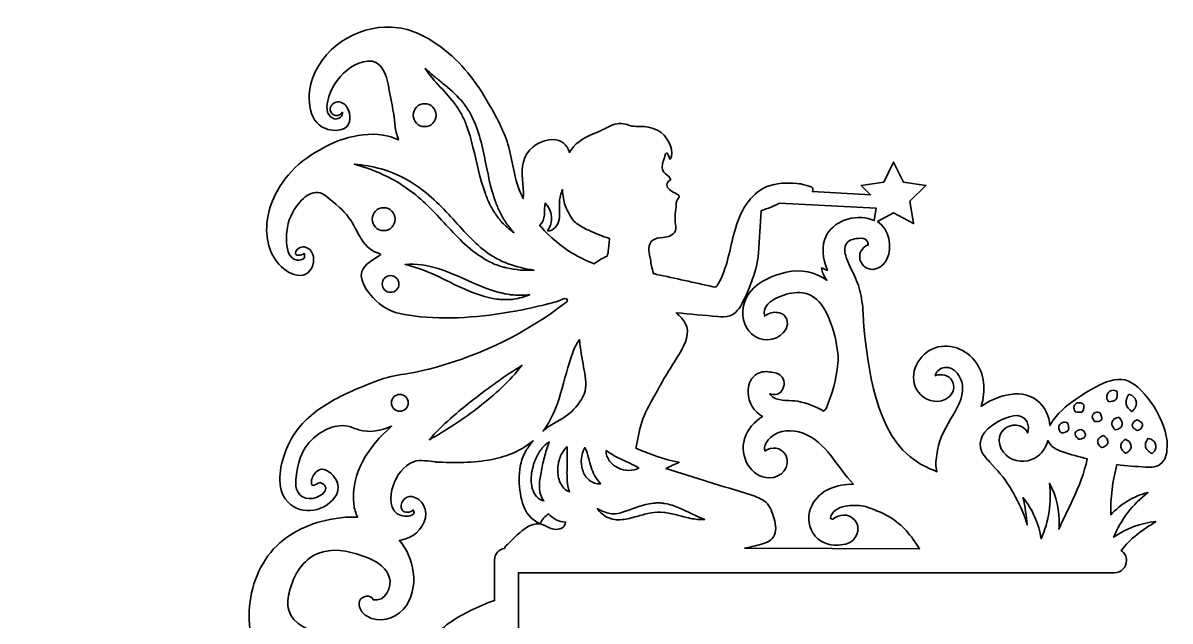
# Model space of a CAD drawing. Header units: millimetres. Extents: x 41 to 302, y 55 to 331.
# Drawn here: x 41.1 to 302.3, y 195.1 to 331.3 of the extents above; entities that cross this region are included whole.
import ezdxf

# ---------------------------------------------------------------- set-up
doc = ezdxf.new("R2010")
doc.units = ezdxf.units.MM
doc.header["$MEASUREMENT"] = 0
doc.layers.add('Layer 1', color=7, linetype='Continuous', lineweight=0)

msp = doc.modelspace()

# ---------------------------------------------------------------- linework, layer by layer
at = {"layer": 'Layer 1', "color": 18, "lineweight": 35, "true_color": 0x000000}
for points, knots in [([(293.51, 249.38), (289.7, 251.78), (284.13, 247.83), (280.74, 245.57), (278.62, 244.12), (276.54, 242.39), (275.13, 240.03), (275.06, 239.89), (274.95, 239.75), (274.92, 239.61), (274.74, 241.83), (273.76, 243.95), (271.99, 245.32), (269.98, 246.91), (267.48, 247.12), (265.04, 246.56), (263.03, 246.1), (261.02, 245.22), (259.26, 244.02), (260.35, 247.54), (260.17, 251.39), (257.77, 254.42), (255.31, 257.49), (250.97, 258.76), (247.44, 256.68), (244.02, 254.67), (242.46, 249.7), (245.5, 246.63), (247.12, 245), (249.91, 244.55), (251.78, 245.99), (252.8, 246.8), (253.26, 248.04), (252.87, 249.27), (252.38, 250.9), (250.86, 251.35), (249.38, 251.14), (249.2, 251.11), (248.99, 251.04), (248.81, 250.97), (248.81, 251.07), (248.85, 251.14), (248.88, 251.28), (249.17, 252.13), (250.08, 252.73), (250.93, 252.84), (253.26, 253.15), (254.88, 250.58), (255.02, 248.6), (255.23, 245.78), (253.68, 243.38), (252.31, 241.05), (250.75, 238.48), (249.41, 235.94), (249.17, 232.9), (249.17, 232.87), (249.17, 232.87), (249.17, 232.87), (248.88, 231.53), (248.85, 230.26), (249.2, 229.13), (247.61, 229.76), (246.1, 230.47), (244.69, 231.35), (235.13, 237.42), (233.47, 253.08), (232.45, 263.21), (232.45, 264.97), (232.34, 266.77), (232.02, 268.53), (231.74, 270.16), (231.32, 271.67), (230.68, 273.16), (230.08, 274.64), (229.23, 276.01), (228.67, 277.49), (228.32, 278.52), (227.96, 279.75), (228.46, 280.81), (228.92, 281.87), (230.19, 282.08), (231.25, 282.22), (232.2, 282.33), (232.94, 282.36), (233.36, 281.45), (233.47, 281.23), (233.54, 280.99), (233.54, 280.74), (232.8, 280.49), (232.2, 280.03), (231.81, 279.15), (231.35, 278.02), (231.67, 276.75), (232.55, 275.94), (234.39, 274.25), (236.89, 275.52), (237.81, 277.49), (239.15, 280.39), (238.3, 284.23), (235.69, 286.1), (235.69, 286.1), (239.32, 288.01), (239.32, 288.01), (239.32, 288.01), (243.88, 285.61), (243.88, 285.61), (243.88, 285.61), (243.03, 290.69), (243.03, 290.69), (243.03, 290.69), (246.7, 294.29), (246.7, 294.29), (246.7, 294.29), (241.58, 295.03), (241.58, 295.03), (241.58, 295.03), (239.32, 299.61), (239.32, 299.61), (239.32, 299.61), (237.07, 295.03), (237.07, 295.03), (237.07, 295.03), (231.95, 294.29), (231.95, 294.29), (231.95, 294.29), (234.1, 292.17), (234.1, 292.17), (234.1, 292.17), (220.84, 292.88), (220.84, 292.88), (220.98, 293.09), (221.02, 293.37), (220.91, 293.62), (220.73, 293.93), (220.42, 294.04), (220.06, 294.11), (218.51, 294.5), (218.9, 294.57), (217.31, 294.71), (215.02, 294.89), (212.58, 294.89), (210.47, 294), (206.52, 292.38), (204.33, 288.08), (203.16, 283.95), (202, 279.82), (201.51, 275.41), (199.32, 271.71), (199.18, 271.5), (199.04, 271.25), (198.83, 271.18), (198.65, 271.11), (198.4, 271.14), (198.23, 271.22), (193.92, 272.17), (189.65, 273.12), (185.35, 274.04), (185.17, 274.11), (184.89, 274.14), (184.64, 274.21), (184.5, 274.81), (184.36, 275.45), (184.19, 276.08), (184.19, 276.12), (184.15, 276.15), (184.15, 276.22), (184.08, 276.72), (184.01, 277.32), (183.94, 277.95), (183.9, 277.95), (183.87, 277.95), (183.87, 277.95), (183.69, 278.73), (183.59, 279.44), (183.59, 279.86), (183.8, 281.83), (184.75, 282.29), (186.83, 282.43), (187.92, 282.5), (189.23, 282.86), (189.65, 283.95), (189.97, 284.66), (189.62, 285.19), (189.58, 285.89), (189.55, 286.21), (189.58, 286.6), (189.58, 286.88), (189.62, 287.51), (189.62, 288.22), (189.76, 288.89), (189.94, 289.45), (189.72, 290.16), (189.97, 290.76), (190.15, 291.11), (190.64, 291.57), (190.46, 292.03), (190.39, 292.24), (188.84, 292.73), (188.07, 293.58), (187.78, 293.9), (187.68, 294.32), (187.78, 294.71), (187.89, 295.1), (188.21, 295.42), (188.59, 295.56), (188.45, 296.12), (187.92, 296.51), (187.43, 296.9), (186.76, 297.36), (186.48, 298.2), (186.69, 299.01), (186.76, 299.19), (186.76, 299.33), (186.8, 299.44), (186.94, 299.93), (187.11, 300.39), (187.25, 300.92), (187.32, 301.1), (187.36, 301.45), (187.54, 301.59), (187.61, 301.66), (187.71, 301.66), (187.85, 301.55), (188, 301.45), (188.21, 300.81), (188.28, 300.39), (188.31, 300.28), (188.45, 300.21), (188.52, 300.32), (189.48, 301.73), (188.24, 304.87), (186.41, 306.32), (185.49, 307.02), (183.73, 307.62), (182.56, 307.66), (181.33, 307.69), (180.06, 307.59), (178.86, 308.05), (177.59, 308.5), (176.14, 308.43), (174.91, 307.87), (174.7, 307.76), (174.45, 307.62), (174.24, 307.52), (173.71, 307.2), (173.14, 306.95), (172.58, 306.74), (170.36, 305.68), (168.13, 305.01), (166.44, 303.04), (166.12, 302.65), (165.81, 302.22), (165.56, 301.8), (164.99, 303.46), (163.72, 304.8), (161.82, 304.73), (159.17, 304.66), (156.42, 303.11), (155.36, 300.6), (154.34, 298.13), (154.98, 295.31), (155.05, 292.63), (155.05, 292.17), (155.05, 291.75), (155.01, 291.29), (154.8, 291.75), (154.55, 292.21), (154.38, 292.63), (152.82, 296.16), (152.61, 300.04), (151.52, 303.67), (150.57, 306.85), (148.77, 310.06), (147.14, 312.91), (144.29, 317.89), (140.97, 322.3), (136.35, 325.72), (133.39, 327.91), (130.28, 329.64), (126.58, 330.16), (118.53, 331.26), (110, 326.57), (107.14, 318.84), (105.8, 315.21), (105.59, 308.93), (110.07, 307.2), (111.34, 306.7), (113.1, 306.6), (114.34, 307.27), (115.96, 308.19), (115.82, 310.55), (114.97, 311.96), (114.51, 312.77), (113.63, 313.34), (112.71, 313.27), (111.8, 313.2), (110.98, 312.31), (111.09, 311.43), (111.16, 310.83), (111.65, 310.3), (112.29, 310.2), (112.92, 310.09), (113.52, 310.37), (113.84, 310.94), (114.02, 310.09), (113.14, 309.32), (112.29, 309.39), (111.44, 309.46), (110.77, 310.16), (110.49, 310.97), (110.24, 311.78), (110.31, 312.67), (110.53, 313.48), (111.12, 316.27), (112.75, 318.73), (114.93, 320.53), (116.77, 322.02), (120.44, 323.74), (122.41, 321.56), (123.54, 320.29), (124.04, 318.66), (124.32, 317.01), (124.85, 314.08), (125.55, 311.15), (125.8, 308.19), (125.87, 307.16), (126.08, 306.18), (126.47, 305.22), (126.54, 305.05), (126.61, 304.8), (126.65, 304.66), (125.84, 304.94), (125.09, 305.26), (124.28, 305.51), (121.25, 306.28), (118.22, 305.89), (115.22, 305.15), (112.89, 304.59), (110.74, 303.53), (108.62, 302.33), (105.97, 300.85), (103.5, 299.05), (101.56, 296.69), (98.88, 293.41), (97.01, 289.77), (96.66, 285.47), (96.34, 281.8), (97.51, 277.64), (100.51, 275.31), (101.81, 274.28), (103.93, 273.23), (105.55, 274.11), (107.14, 274.95), (107.67, 277.14), (107.07, 278.73), (106.75, 279.58), (105.83, 280.28), (104.92, 280.32), (104.39, 280.35), (103.4, 279.79), (103.22, 279.22), (102.87, 277.99), (104.56, 278.34), (105.16, 278.76), (105.27, 278.84), (105.27, 277.88), (105.16, 277.74), (104.85, 277.28), (104, 277.21), (103.54, 277.28), (101.39, 277.67), (101.14, 280.32), (101.14, 282.08), (101.14, 284.44), (101.6, 286.81), (102.91, 288.78), (104.35, 290.97), (106.96, 294.04), (109.82, 292.03), (111.65, 290.72), (113.38, 289.21), (114.83, 287.55), (117.33, 284.73), (117.97, 280.21), (121.88, 278.91), (122.1, 278.84), (122.34, 278.73), (122.59, 278.59), (122.41, 278.45), (122.34, 278.38), (122.24, 278.27), (120.93, 277.35), (118.78, 276.37), (118.29, 274.71), (117.51, 272.17), (120.44, 268.82), (122.24, 267.37), (124.53, 265.43), (127.21, 264.97), (130.1, 264.58), (137.69, 263.56), (145.59, 264.34), (153.11, 265.64), (155.47, 266.06), (157.8, 266.63), (160.13, 267.19), (161.43, 267.51), (162.77, 267.76), (163.97, 268.39), (164.29, 268.57), (164.71, 268.57), (165.06, 268.32), (165.1, 267.79), (164.75, 267.58), (164.39, 267.37), (155.86, 260.81), (145.59, 255.76), (135.25, 252.94), (125.59, 250.3), (127.21, 252.2), (117.97, 248.32), (114.41, 246.84), (110.91, 245.15), (107.81, 242.82), (104.85, 240.56), (102.52, 237.84), (101.14, 234.35), (99.8, 231), (98.6, 226.17), (100.86, 222.96), (103.65, 219), (109.47, 219.6), (112.15, 223.34), (113.17, 224.75), (113.07, 226.48), (112.08, 227.82), (111.23, 229.02), (109.4, 230.47), (108.02, 229.2), (107.46, 228.67), (106.89, 227.75), (106.79, 226.98), (106.61, 224.86), (108.37, 226.94), (108.97, 226.62), (110.31, 225.92), (110.42, 225), (109.29, 224.05), (107.7, 222.71), (104.77, 222.43), (103.68, 224.54), (103.26, 225.35), (103.19, 226.34), (103.26, 227.26), (103.5, 230.82), (104.49, 234.31), (107.24, 236.75), (109.64, 238.87), (113.17, 240.45), (116.31, 239.11), (116.7, 238.94), (117.12, 238.83), (117.55, 238.69), (120.12, 237.84), (122.66, 238.51), (125.06, 239.47), (119.84, 234.91), (115.68, 228.85), (116.45, 221.72), (116.56, 220.66), (116.88, 219.67), (117.3, 218.79), (115.82, 218.86), (114.37, 218.76), (112.89, 218.58), (107.74, 217.88), (102.62, 215.9), (98.92, 212.27), (95, 208.46), (92.92, 202.99), (92.64, 197.49), (92.39, 192.02), (93.84, 186.55), (96.24, 181.65), (98.04, 177.94), (100.37, 174.52), (102.16, 170.82), (99.45, 171.45), (96.45, 170.32), (94.54, 168.31), (93.34, 167.08), (93.24, 165.42), (93.77, 163.97), (92.18, 164.04), (90.63, 163.87), (89.01, 163.79), (88.34, 163.72), (87.67, 163.65), (87.03, 163.69), (86.75, 163.69), (86.47, 163.72), (86.18, 163.69), (84.74, 163.62), (83.33, 162.98), (82.37, 161.89), (81.46, 160.87), (80.22, 160.34), (79.06, 159.67), (77.96, 159.03), (76.59, 157.62), (76.09, 156.46), (75.14, 154.34), (75.71, 150.85), (76.83, 149.79), (77.01, 149.61), (77.29, 149.82), (77.22, 150.04), (77.12, 150.46), (77.05, 150.99), (77.12, 151.13), (77.19, 151.31), (77.29, 151.34), (77.4, 151.31), (77.61, 151.24), (77.86, 150.95), (77.96, 150.81), (78.35, 150.42), (78.74, 150.04), (79.13, 149.65), (79.2, 149.58), (79.3, 149.47), (79.45, 149.3), (80.01, 148.66), (80.15, 147.74), (79.76, 146.93), (79.48, 146.37), (79.16, 145.7), (79.34, 145.06), (79.76, 145.13), (80.22, 144.99), (80.5, 144.64), (80.79, 144.32), (80.93, 143.86), (80.82, 143.4), (80.57, 142.2), (79.34, 140.97), (79.34, 140.72), (79.41, 140.23), (80.12, 140.05), (80.43, 139.77), (80.96, 139.35), (81.14, 138.61), (81.56, 138.15), (82.06, 137.65), (82.41, 136.95), (82.76, 136.38), (82.94, 136.07), (83.11, 135.78), (83.29, 135.43), (83.61, 134.73), (83.57, 134.09), (84.17, 133.56), (85.16, 132.75), (86.57, 133.1), (87.59, 133.56), (90.56, 134.87), (91.58, 134.3), (93.73, 129.36), (93.56, 128.69), (93.27, 128.02), (93.06, 127.53), (93.03, 127.46), (92.99, 127.46), (92.96, 127.39), (90.91, 124.42), (84.45, 118.29), (81.88, 115.71), (80.82, 114.65), (79.52, 113.45), (77.93, 113.59), (76.09, 113.77), (74.51, 115.46), (73.2, 116.63), (70.52, 118.99), (68.19, 121.57), (65.69, 124.11), (64.03, 125.84), (62.09, 127.11), (59.8, 127.28), (59.8, 127.28), (55.32, 143.3), (55.32, 143.3), (55.32, 143.3), (60.54, 141.99), (60.54, 141.99), (60.54, 141.99), (57.64, 148.7), (57.64, 148.7), (57.64, 148.7), (61.52, 154.9), (61.52, 154.9), (61.52, 154.9), (54.26, 154.2), (54.26, 154.2), (54.26, 154.2), (49.49, 159.77), (49.49, 159.77), (49.49, 159.77), (47.91, 152.65), (47.91, 152.65), (47.91, 152.65), (41.13, 149.9), (41.13, 149.9), (41.13, 149.9), (47.41, 146.19), (47.41, 146.19), (47.41, 146.19), (47.91, 138.89), (47.91, 138.89), (47.91, 138.89), (52.46, 142.91), (52.46, 142.91), (52.46, 142.91), (56.48, 128.59), (56.48, 128.59), (56.09, 128.66), (55.7, 128.69), (55.35, 128.66), (54.65, 128.59), (54.4, 127.64), (55.03, 127.21), (55.07, 127.18), (55.1, 127.18), (55.1, 127.14), (55.14, 127.07), (55.17, 127.04), (55.21, 126.96), (55.32, 126.72), (55.32, 126.4), (55.35, 126.12), (55.49, 124.67), (56.94, 121.96), (57.89, 120.9), (58.07, 120.69), (58.24, 120.47), (58.49, 120.33), (58.6, 120.26), (58.7, 120.23), (58.84, 120.16), (58.84, 120.16), (61.14, 111.94), (61.14, 111.94), (61.31, 111.34), (61.84, 110.91), (62.48, 110.91), (62.58, 110.91), (62.72, 110.95), (62.86, 110.98), (63.61, 111.16), (64.03, 111.94), (63.82, 112.71), (63.82, 112.71), (61.98, 119.24), (61.98, 119.24), (62.55, 119.03), (63.08, 118.78), (63.57, 118.53), (63.89, 118.22), (64.21, 117.86), (64.56, 117.55), (67.77, 114.3), (70.2, 112.22), (73.59, 109.18), (75.74, 107.21), (78.6, 105.37), (81.42, 106.19), (82.51, 106.5), (83.43, 107.14), (84.31, 107.81), (86.04, 109.04), (89.71, 111.76), (92.71, 113.95), (93.03, 113.63), (93.31, 113.38), (93.7, 113.1), (94.4, 112.57), (95.14, 112.08), (95.88, 111.62), (96.48, 111.02), (97.15, 110.49), (97.86, 109.96), (97.86, 109.96), (110.49, 100.26), (110.49, 100.26), (112.18, 98.95), (113.91, 97.61), (115.92, 96.87), (118.6, 95.85), (121.53, 95.88), (124.39, 95.39), (127.67, 94.83), (130.81, 93.49), (134.13, 92.82), (137.72, 92.08), (141.43, 92.11), (145.1, 92.22), (137.87, 89.22), (126.61, 84.84), (123.12, 84.95), (120.47, 85.02), (117.9, 85.41), (115.29, 85.76), (110.95, 86.36), (106.61, 87.56), (102.2, 86.82), (100.82, 86.57), (99.45, 86.15), (98.04, 85.97), (97.08, 85.87), (95.92, 85.83), (95.14, 86.43), (94.3, 87.03), (94.4, 88.19), (94.47, 89.11), (94.54, 89.96), (94.69, 90.59), (95.57, 90.77), (95.78, 90.84), (96.03, 90.84), (96.24, 90.81), (96.31, 90.1), (96.59, 89.46), (97.26, 89.01), (98.14, 88.37), (99.31, 88.41), (100.19, 89.01), (102.02, 90.24), (101.42, 92.67), (99.91, 93.84), (97.51, 95.71), (93.63, 95.64), (91.58, 93.27), (89.32, 90.7), (89.46, 85.55), (92.04, 83.26), (94.09, 81.42), (96.63, 81.35), (99.1, 81.7), (98.81, 81.39), (98.57, 81), (98.32, 80.65), (98.74, 80.57), (99.17, 80.57), (99.55, 80.68), (100.08, 80.79), (100.54, 80.96), (101, 81.14), (98.81, 79.23), (97.58, 76.55), (97.58, 73.48), (97.54, 69.67), (98.6, 65.02), (102.52, 63.43), (104.63, 62.55), (107.14, 62.72), (108.83, 64.42), (110.56, 66.18), (110.7, 69.18), (108.73, 70.84), (107.7, 71.68), (105.94, 71.65), (105.3, 70.27), (104.88, 69.43), (104.81, 68.65), (105.06, 67.77), (105.13, 67.59), (105.2, 67.42), (105.27, 67.24), (104.88, 67.17), (104.46, 67.31), (104.14, 67.42), (102.91, 68.02), (102.41, 69.46), (102.16, 70.73), (101.6, 73.84), (101.99, 76.76), (104.92, 78.46), (109.64, 81.24), (115.96, 78.46), (120.37, 75.67), (119.13, 75.35), (117.83, 74.65), (116.77, 73.31), (117.83, 73.38), (118.85, 73.2), (119.87, 72.99), (120.61, 72.81), (121.36, 72.6), (122.06, 72.43), (121.18, 71.33), (120.44, 70.17), (119.94, 68.9), (119.38, 67.49), (119.13, 65.48), (118.07, 64.31), (117.83, 64.03), (117.51, 63.82), (117.12, 63.75), (117.16, 63.82), (117.19, 63.85), (117.23, 63.92), (118.71, 66.32), (114.86, 68.4), (113.38, 66), (112.64, 64.77), (112.11, 63.08), (112.78, 61.7), (113.35, 60.5), (114.55, 59.76), (115.85, 59.55), (117.76, 59.02), (119.91, 59.83), (121.25, 61.28), (121.85, 59.41), (123.01, 57.75), (124.81, 56.69), (127.92, 54.82), (132.75, 56.06), (133.67, 59.87), (134.23, 62.12), (132.43, 64.7), (129.93, 64.06), (128.06, 63.57), (127.46, 61.67), (128.13, 60.18), (127.99, 60.18), (127.88, 60.18), (127.78, 60.22), (126.89, 60.36), (126.15, 61.17), (125.77, 61.91), (124.6, 63.99), (125.17, 66.6), (126.4, 68.51), (128.59, 71.9), (132.64, 73.13), (136.24, 74.79), (135.82, 73.87), (135.54, 72.92), (135.29, 71.93), (135.18, 71.4), (135.08, 70.87), (134.97, 70.34), (136.07, 71.01), (137.37, 71.72), (138.39, 72.6), (138.43, 72.04), (138.47, 71.47), (138.57, 70.94), (139.14, 68.4), (141.18, 66.04), (143.83, 65.65), (146.16, 65.33), (148.41, 66.5), (149.44, 68.58), (149.9, 68.19), (150.53, 67.98), (151.17, 67.98), (152.68, 67.98), (153.92, 69.22), (153.92, 70.73), (153.92, 70.73), (153.92, 73.48), (153.92, 73.48), (153.92, 73.48), (153.92, 206.13), (153.92, 206.13), (153.92, 206.13), (286.84, 206.13), (286.84, 206.13), (286.84, 206.13), (289.6, 206.13), (289.6, 206.13), (291.11, 206.13), (292.35, 207.36), (292.35, 208.88), (292.35, 209.83), (291.89, 210.64), (291.15, 211.14), (293.12, 213.96), (296.12, 215.9), (299.01, 217.77), (295.59, 217.45), (292.24, 216.22), (289.42, 214.21), (291.04, 218.23), (293.76, 221.76), (297.22, 224.37), (293.97, 223.63), (291.08, 221.72), (288.75, 219.32), (288.68, 223.17), (289.17, 227.05), (290.16, 230.75), (292.35, 230.47), (294.53, 230.29), (296.69, 230.19), (297.99, 230.12), (299.44, 230.12), (300.39, 231.14), (301.1, 231.85), (301.45, 232.9), (301.55, 233.96), (302.26, 239.47), (297.36, 246.98), (293.51, 249.38)], [0, 0, 0, 0, 1, 1, 1, 2, 2, 2, 3, 3, 3, 4, 4, 4, 5, 5, 5, 6, 6, 6, 7, 7, 7, 8, 8, 8, 9, 9, 9, 10, 10, 10, 11, 11, 11, 12, 12, 12, 13, 13, 13, 14, 14, 14, 15, 15, 15, 16, 16, 16, 17, 17, 17, 18, 18, 18, 19, 19, 19, 20, 20, 20, 21, 21, 21, 22, 22, 22, 23, 23, 23, 24, 24, 24, 25, 25, 25, 26, 26, 26, 27, 27, 27, 28, 28, 28, 29, 29, 29, 30, 30, 30, 31, 31, 31, 32, 32, 32, 33, 33, 33, 34, 34, 34, 35, 35, 35, 36, 36, 36, 37, 37, 37, 38, 38, 38, 39, 39, 39, 40, 40, 40, 41, 41, 41, 42, 42, 42, 43, 43, 43, 44, 44, 44, 45, 45, 45, 46, 46, 46, 47, 47, 47, 48, 48, 48, 49, 49, 49, 50, 50, 50, 51, 51, 51, 52, 52, 52, 53, 53, 53, 54, 54, 54, 55, 55, 55, 56, 56, 56, 57, 57, 57, 58, 58, 58, 59, 59, 59, 60, 60, 60, 61, 61, 61, 62, 62, 62, 63, 63, 63, 64, 64, 64, 65, 65, 65, 66, 66, 66, 67, 67, 67, 68, 68, 68, 69, 69, 69, 70, 70, 70, 71, 71, 71, 72, 72, 72, 73, 73, 73, 74, 74, 74, 75, 75, 75, 76, 76, 76, 77, 77, 77, 78, 78, 78, 79, 79, 79, 80, 80, 80, 81, 81, 81, 82, 82, 82, 83, 83, 83, 84, 84, 84, 85, 85, 85, 86, 86, 86, 87, 87, 87, 88, 88, 88, 89, 89, 89, 90, 90, 90, 91, 91, 91, 92, 92, 92, 93, 93, 93, 94, 94, 94, 95, 95, 95, 96, 96, 96, 97, 97, 97, 98, 98, 98, 99, 99, 99, 100, 100, 100, 101, 101, 101, 102, 102, 102, 103, 103, 103, 104, 104, 104, 105, 105, 105, 106, 106, 106, 107, 107, 107, 108, 108, 108, 109, 109, 109, 110, 110, 110, 111, 111, 111, 112, 112, 112, 113, 113, 113, 114, 114, 114, 115, 115, 115, 116, 116, 116, 117, 117, 117, 118, 118, 118, 119, 119, 119, 120, 120, 120, 121, 121, 121, 122, 122, 122, 123, 123, 123, 124, 124, 124, 125, 125, 125, 126, 126, 126, 127, 127, 127, 128, 128, 128, 129, 129, 129, 130, 130, 130, 131, 131, 131, 132, 132, 132, 133, 133, 133, 134, 134, 134, 135, 135, 135, 136, 136, 136, 137, 137, 137, 138, 138, 138, 139, 139, 139, 140, 140, 140, 141, 141, 141, 142, 142, 142, 143, 143, 143, 144, 144, 144, 145, 145, 145, 146, 146, 146, 147, 147, 147, 148, 148, 148, 149, 149, 149, 150, 150, 150, 151, 151, 151, 152, 152, 152, 153, 153, 153, 154, 154, 154, 155, 155, 155, 156, 156, 156, 157, 157, 157, 158, 158, 158, 159, 159, 159, 160, 160, 160, 161, 161, 161, 162, 162, 162, 163, 163, 163, 164, 164, 164, 165, 165, 165, 166, 166, 166, 167, 167, 167, 168, 168, 168, 169, 169, 169, 170, 170, 170, 171, 171, 171, 172, 172, 172, 173, 173, 173, 174, 174, 174, 175, 175, 175, 176, 176, 176, 177, 177, 177, 178, 178, 178, 179, 179, 179, 180, 180, 180, 181, 181, 181, 182, 182, 182, 183, 183, 183, 184, 184, 184, 185, 185, 185, 186, 186, 186, 187, 187, 187, 188, 188, 188, 189, 189, 189, 190, 190, 190, 191, 191, 191, 192, 192, 192, 193, 193, 193, 194, 194, 194, 195, 195, 195, 196, 196, 196, 197, 197, 197, 198, 198, 198, 199, 199, 199, 200, 200, 200, 201, 201, 201, 202, 202, 202, 203, 203, 203, 204, 204, 204, 205, 205, 205, 206, 206, 206, 207, 207, 207, 208, 208, 208, 209, 209, 209, 210, 210, 210, 211, 211, 211, 212, 212, 212, 213, 213, 213, 214, 214, 214, 215, 215, 215, 216, 216, 216, 217, 217, 217, 218, 218, 218, 219, 219, 219, 220, 220, 220, 221, 221, 221, 222, 222, 222, 223, 223, 223, 224, 224, 224, 225, 225, 225, 226, 226, 226, 227, 227, 227, 228, 228, 228, 229, 229, 229, 230, 230, 230, 231, 231, 231, 232, 232, 232, 233, 233, 233, 234, 234, 234, 235, 235, 235, 236, 236, 236, 237, 237, 237, 238, 238, 238, 239, 239, 239, 240, 240, 240, 241, 241, 241, 242, 242, 242, 243, 243, 243, 244, 244, 244, 245, 245, 245, 246, 246, 246, 247, 247, 247, 248, 248, 248, 249, 249, 249, 250, 250, 250, 251, 251, 251, 252, 252, 252, 253, 253, 253, 254, 254, 254, 255, 255, 255, 256, 256, 256, 257, 257, 257, 258, 258, 258, 259, 259, 259, 260, 260, 260, 261, 261, 261, 262, 262, 262, 263, 263, 263, 264, 264, 264, 265, 265, 265, 266, 266, 266, 267, 267, 267, 268, 268, 268, 269, 269, 269, 270, 270, 270, 271, 271, 271, 272, 272, 272, 273, 273, 273, 274, 274, 274, 275, 275, 275, 276, 276, 276, 277, 277, 277, 278, 278, 278, 279, 279, 279, 280, 280, 280, 281, 281, 281, 282, 282, 282, 283, 283, 283, 284, 284, 284, 285, 285, 285, 286, 286, 286, 287, 287, 287, 288, 288, 288, 289, 289, 289, 290, 290, 290, 291, 291, 291, 292, 292, 292, 293, 293, 293, 294, 294, 294, 295, 295, 295, 296, 296, 296, 297, 297, 297, 298, 298, 298, 299, 299, 299, 300, 300, 300, 301, 301, 301, 302, 302, 302, 303, 303, 303, 304, 304, 304, 305, 305, 305, 305]), ([(134.69, 319.16), (135.4, 318.59), (136.07, 317.99), (136.81, 317.43), (138.18, 316.27), (139.63, 315.07), (140.86, 313.65), (141.5, 312.95), (142.06, 312.17), (142.56, 311.36), (143.09, 310.52), (143.47, 309.7), (143.86, 308.82), (144.6, 307.09), (145.13, 305.29), (145.59, 303.49), (146.47, 299.93), (146.97, 296.33), (147.95, 292.91), (148.2, 292.06), (148.45, 291.22), (148.77, 290.41), (149.08, 289.56), (149.44, 288.78), (149.82, 287.97), (150.21, 287.16), (150.67, 286.42), (151.17, 285.68), (151.45, 285.33), (151.69, 284.97), (152.01, 284.59), (152.29, 284.23), (152.61, 283.88), (152.89, 283.56), (152.12, 284.06), (151.41, 284.66), (150.74, 285.29), (150.07, 285.96), (149.51, 286.67), (148.94, 287.41), (148.41, 288.18), (147.95, 289), (147.5, 289.81), (147.07, 290.65), (146.72, 291.5), (146.4, 292.38), (145.1, 295.87), (144.43, 299.51), (143.58, 302.97), (143.16, 304.69), (142.7, 306.39), (142.06, 308.05), (141.75, 308.86), (141.39, 309.67), (141.01, 310.41), (140.58, 311.15), (140.16, 311.89), (139.63, 312.6), (137.58, 315.42), (134.69, 317.82), (132.71, 320.92), (133.31, 320.36), (133.98, 319.72), (134.69, 319.16)], [0, 0, 0, 0, 1, 1, 1, 2, 2, 2, 3, 3, 3, 4, 4, 4, 5, 5, 5, 6, 6, 6, 7, 7, 7, 8, 8, 8, 9, 9, 9, 10, 10, 10, 11, 11, 11, 12, 12, 12, 13, 13, 13, 14, 14, 14, 15, 15, 15, 16, 16, 16, 17, 17, 17, 18, 18, 18, 19, 19, 19, 20, 20, 20, 21, 21, 21, 21]), ([(132.57, 312.88), (134.02, 312.88), (135.18, 311.71), (135.18, 310.27), (135.18, 308.82), (134.02, 307.66), (132.57, 307.66), (131.13, 307.66), (129.96, 308.82), (129.96, 310.27), (129.96, 311.71), (131.16, 312.88), (132.57, 312.88)], [0, 0, 0, 0, 1, 1, 1, 2, 2, 2, 3, 3, 3, 4, 4, 4, 4]), ([(151.24, 275.52), (150.99, 275.59), (150.74, 275.63), (150.5, 275.7), (150.5, 275.7), (149.75, 275.91), (149.75, 275.91), (149.26, 276.08), (148.8, 276.26), (148.27, 276.47), (147.81, 276.68), (147.32, 276.93), (146.83, 277.18), (146.37, 277.46), (145.87, 277.67), (145.49, 277.99), (143.72, 279.12), (142.1, 280.49), (140.65, 281.94), (139.17, 283.39), (137.83, 284.9), (136.45, 286.38), (135.11, 287.87), (133.7, 289.28), (132.26, 290.65), (130.77, 291.99), (129.22, 293.19), (127.56, 294.29), (125.91, 295.38), (124.14, 296.3), (122.31, 297.11), (120.47, 297.92), (118.53, 298.52), (116.59, 299.12), (118.64, 298.94), (120.65, 298.59), (122.66, 298.03), (124.64, 297.46), (126.61, 296.69), (128.41, 295.63), (130.25, 294.64), (131.97, 293.41), (133.56, 292.06), (135.15, 290.72), (136.6, 289.24), (138.01, 287.73), (140.79, 284.73), (143.33, 281.59), (146.47, 279.26), (148.03, 278.06), (149.75, 277.11), (151.62, 276.44), (153.49, 275.73), (155.43, 275.31), (157.48, 274.99), (155.36, 274.88), (153.28, 275.03), (151.24, 275.52)], [0, 0, 0, 0, 1, 1, 1, 2, 2, 2, 3, 3, 3, 4, 4, 4, 5, 5, 5, 6, 6, 6, 7, 7, 7, 8, 8, 8, 9, 9, 9, 10, 10, 10, 11, 11, 11, 12, 12, 12, 13, 13, 13, 14, 14, 14, 15, 15, 15, 16, 16, 16, 17, 17, 17, 18, 18, 18, 19, 19, 19, 19]), ([(159.07, 284.83), (158.96, 284.94), (158.86, 285.08), (158.75, 285.22), (158.79, 285.26), (158.82, 285.29), (158.86, 285.29), (160.2, 286.42), (159.7, 288.57), (160.02, 290.27), (161.68, 288.64), (161.92, 285.82), (160.55, 283.95), (161.89, 283.85), (162.95, 285.19), (163.19, 286.53), (163.44, 287.87), (163.16, 289.21), (163.27, 290.55), (163.34, 291.5), (163.58, 292.42), (163.94, 293.33), (163.97, 292.66), (164.04, 291.99), (164.15, 291.32), (164.32, 290.23), (164.71, 289.21), (165.24, 288.25), (165.31, 288.15), (165.38, 288.04), (165.42, 287.94), (165.73, 287.41), (165.98, 286.84), (166.37, 286.35), (166.69, 286), (167.08, 285.71), (167.46, 285.43), (168.24, 284.9), (169.09, 284.44), (169.93, 284.06), (171.49, 283.35), (173.07, 282.72), (174.66, 282.19), (174.66, 282.19), (174.52, 280.71), (174.45, 279.82), (174.38, 279.19), (174.27, 278.66), (174.13, 278.2), (173.64, 277.92), (173.11, 277.74), (172.68, 277.46), (172.19, 277.11), (171.63, 276.82), (171.13, 276.47), (169.4, 277.14), (167.75, 277.92), (166.16, 278.87), (163.55, 280.49), (161.15, 282.5), (159.07, 284.83)], [0, 0, 0, 0, 1, 1, 1, 2, 2, 2, 3, 3, 3, 4, 4, 4, 5, 5, 5, 6, 6, 6, 7, 7, 7, 8, 8, 8, 9, 9, 9, 10, 10, 10, 11, 11, 11, 12, 12, 12, 13, 13, 13, 14, 14, 14, 15, 15, 15, 16, 16, 16, 17, 17, 17, 18, 18, 18, 19, 19, 19, 20, 20, 20, 20]), ([(205.39, 211.74), (206.52, 211.91), (207.64, 212.2), (208.77, 212.48), (210.01, 212.8), (211.28, 213.22), (211.98, 214.28), (212.76, 215.48), (212.51, 217.03), (212.13, 218.37), (211.77, 219.75), (211.28, 221.16), (210.22, 222.18), (209.27, 223.03), (208.03, 223.45), (206.8, 223.84), (200.38, 225.85), (193.92, 227.82), (187.5, 229.83), (188.45, 230.4), (189.58, 230.79), (190.5, 231.28), (187.08, 231.85), (183.87, 233.15), (180.66, 234.46), (180.76, 234.91), (180.9, 235.41), (180.97, 235.83), (181.33, 237.88), (181.72, 239.92), (182.53, 241.86), (183.37, 243.88), (184.54, 245.71), (185.56, 247.61), (187.15, 250.65), (189.02, 253.37), (190.75, 256.29), (191.88, 258.27), (193.11, 260.7), (191.91, 262.93), (191.45, 263.81), (190.68, 264.55), (189.86, 265.29), (193.04, 264.97), (196.14, 264.72), (199.32, 264.44), (200.24, 264.37), (201.19, 264.3), (202.07, 264.62), (203.38, 265.08), (204.29, 266.28), (204.89, 267.51), (206.52, 270.79), (208.32, 275.2), (208.56, 278.87), (208.74, 282.08), (208.99, 285.29), (209.16, 288.5), (210.75, 289.07), (212.2, 289.6), (213.36, 290.23), (213.36, 290.23), (235.37, 289.07), (235.37, 289.07), (235.37, 289.07), (234.91, 286.28), (234.91, 286.28), (231.49, 287.97), (225.99, 286.53), (224.16, 283.1), (222.67, 280.39), (223.24, 277.6), (224.26, 274.95), (223.8, 275.13), (223.38, 275.38), (222.92, 275.52), (222.96, 275.06), (223.06, 274.57), (223.27, 274.18), (223.52, 273.61), (223.84, 273.16), (224.16, 272.7), (221.51, 274.6), (218.23, 275.27), (214.88, 274.53), (210.68, 273.58), (205.88, 271.25), (205.11, 266.56), (204.68, 264.05), (205.53, 261.3), (207.79, 259.89), (210.18, 258.41), (213.5, 259.08), (214.84, 261.66), (215.55, 263), (215.02, 264.9), (213.36, 265.29), (212.34, 265.5), (211.45, 265.43), (210.54, 264.9), (210.36, 264.8), (210.15, 264.65), (210.01, 264.51), (209.83, 264.9), (209.83, 265.39), (209.94, 265.82), (210.26, 267.34), (211.77, 268.25), (213.11, 268.85), (216.39, 270.26), (219.67, 270.58), (222.32, 267.83), (224.97, 265.08), (227.05, 257.32), (226.66, 253.72), (226.31, 250.23), (225.32, 246.73), (223.98, 243.45), (223.8, 243.28), (223.59, 243.06), (223.41, 242.89), (221.62, 243.98), (219.6, 244.76), (217.52, 245.15), (215.83, 245.43), (213.57, 245.15), (212.02, 245.99), (211.63, 246.17), (211.31, 246.49), (211.17, 246.87), (211.24, 246.87), (211.28, 246.84), (211.38, 246.8), (214.42, 245.78), (215.69, 250.54), (212.69, 251.53), (212.23, 251.71), (211.74, 251.78), (211.21, 251.78), (210.04, 252.06), (208.77, 251.85), (207.82, 251.11), (206.66, 250.15), (206.13, 248.67), (206.23, 247.16), (206.16, 244.93), (207.57, 242.78), (209.51, 241.69), (207.64, 240.52), (206.09, 238.83), (205.39, 236.61), (204.15, 232.73), (206.73, 227.75), (211.14, 227.72), (213.75, 227.68), (216.11, 230.33), (214.77, 232.87), (213.75, 234.77), (211.49, 234.95), (210.04, 233.82), (210.01, 233.96), (209.97, 234.1), (209.97, 234.24), (209.9, 235.23), (210.57, 236.26), (211.31, 236.89), (213.32, 238.72), (216.29, 238.76), (218.72, 237.88), (223.98, 235.97), (226.41, 230.12), (230.19, 226.31), (226.41, 226.24), (222.57, 225.07), (220.77, 221.54), (219.75, 219.53), (219.75, 217.13), (220.94, 215.19), (222.21, 213.11), (224.4, 212.3), (226.8, 212.44), (228.21, 212.55), (229.66, 212.8), (230.54, 214.07), (231.39, 215.3), (231.49, 216.96), (230.47, 218.12), (228.99, 219.78), (226.94, 219.46), (225.5, 218.3), (225.46, 218.3), (225.46, 218.33), (225.42, 218.33), (225.28, 218.4), (225.14, 218.44), (224.97, 218.51), (224.93, 219.25), (225.53, 219.96), (226.1, 220.38), (227.37, 221.33), (229.09, 221.44), (230.65, 221.44), (230.96, 221.44), (231.32, 221.44), (231.63, 221.4), (232.73, 221.37), (234.03, 220.77), (235.02, 220.42), (236.22, 219.96), (237.42, 219.46), (238.48, 218.79), (241.3, 217.13), (243.49, 214.42), (245.18, 211.63), (245.18, 211.63), (245.22, 211.6), (245.22, 211.56), (245.22, 211.56), (205.39, 211.74), (205.39, 211.74), (205.39, 211.74), (205.39, 211.74), (205.39, 211.74)], [0, 0, 0, 0, 1, 1, 1, 2, 2, 2, 3, 3, 3, 4, 4, 4, 5, 5, 5, 6, 6, 6, 7, 7, 7, 8, 8, 8, 9, 9, 9, 10, 10, 10, 11, 11, 11, 12, 12, 12, 13, 13, 13, 14, 14, 14, 15, 15, 15, 16, 16, 16, 17, 17, 17, 18, 18, 18, 19, 19, 19, 20, 20, 20, 21, 21, 21, 22, 22, 22, 23, 23, 23, 24, 24, 24, 25, 25, 25, 26, 26, 26, 27, 27, 27, 28, 28, 28, 29, 29, 29, 30, 30, 30, 31, 31, 31, 32, 32, 32, 33, 33, 33, 34, 34, 34, 35, 35, 35, 36, 36, 36, 37, 37, 37, 38, 38, 38, 39, 39, 39, 40, 40, 40, 41, 41, 41, 42, 42, 42, 43, 43, 43, 44, 44, 44, 45, 45, 45, 46, 46, 46, 47, 47, 47, 48, 48, 48, 49, 49, 49, 50, 50, 50, 51, 51, 51, 52, 52, 52, 53, 53, 53, 54, 54, 54, 55, 55, 55, 56, 56, 56, 57, 57, 57, 58, 58, 58, 59, 59, 59, 60, 60, 60, 61, 61, 61, 62, 62, 62, 63, 63, 63, 64, 64, 64, 65, 65, 65, 66, 66, 66, 67, 67, 67, 68, 68, 68, 69, 69, 69, 70, 70, 70, 71, 71, 71, 72, 72, 72, 73, 73, 73, 74, 74, 74, 74]), ([(120.65, 286.6), (120.65, 288.04), (121.81, 289.21), (123.26, 289.21), (124.71, 289.21), (125.87, 288.04), (125.87, 286.6), (125.87, 285.15), (124.71, 283.99), (123.26, 283.99), (121.81, 283.99), (120.65, 285.15), (120.65, 286.6)], [0, 0, 0, 0, 1, 1, 1, 2, 2, 2, 3, 3, 3, 4, 4, 4, 4]), ([(152.82, 268.39), (152.51, 268.32), (152.19, 268.32), (151.87, 268.32), (151.87, 268.32), (150.92, 268.29), (150.92, 268.29), (150.74, 268.29), (150.6, 268.29), (150.42, 268.29), (150.42, 268.29), (149.97, 268.32), (149.97, 268.32), (149.65, 268.36), (149.33, 268.36), (149.01, 268.39), (146.44, 268.75), (144.04, 269.63), (141.71, 270.65), (139.42, 271.67), (137.27, 272.8), (135.04, 273.83), (132.82, 274.85), (130.6, 275.7), (128.13, 276.26), (130.63, 276.58), (133.24, 276.08), (135.64, 275.34), (138.04, 274.6), (140.37, 273.54), (142.56, 272.56), (144.82, 271.57), (147, 270.62), (149.3, 269.98), (149.58, 269.91), (149.86, 269.84), (150.14, 269.8), (150.14, 269.8), (150.6, 269.7), (150.6, 269.7), (150.6, 269.7), (150.81, 269.63), (150.81, 269.63), (150.88, 269.63), (150.95, 269.59), (151.02, 269.59), (151.02, 269.59), (151.91, 269.45), (151.91, 269.45), (152.22, 269.38), (152.47, 269.38), (152.79, 269.35), (153.39, 269.28), (154.02, 269.28), (154.62, 269.28), (155.22, 269.28), (155.86, 269.35), (156.49, 269.42), (155.33, 268.92), (154.09, 268.57), (152.82, 268.39)], [0, 0, 0, 0, 1, 1, 1, 2, 2, 2, 3, 3, 3, 4, 4, 4, 5, 5, 5, 6, 6, 6, 7, 7, 7, 8, 8, 8, 9, 9, 9, 10, 10, 10, 11, 11, 11, 12, 12, 12, 13, 13, 13, 14, 14, 14, 15, 15, 15, 16, 16, 16, 17, 17, 17, 18, 18, 18, 19, 19, 19, 20, 20, 20, 20]), ([(124.81, 269.95), (123.75, 269.95), (122.91, 270.79), (122.91, 271.85), (122.91, 272.91), (123.75, 273.76), (124.81, 273.76), (125.87, 273.76), (126.72, 272.91), (126.72, 271.85), (126.75, 270.79), (125.91, 269.95), (124.81, 269.95)], [0, 0, 0, 0, 1, 1, 1, 2, 2, 2, 3, 3, 3, 4, 4, 4, 4]), ([(166.3, 256.29), (166.69, 257.32), (167.15, 258.34), (167.82, 259.19), (168.03, 257.07), (168.38, 254.99), (168.77, 252.91), (169.09, 251.11), (169.55, 249.27), (169.09, 247.47), (168.63, 245.67), (167.32, 244.05), (165.98, 242.78), (164.36, 241.23), (162.21, 240.38), (160.41, 239.08), (160.09, 238.87), (159.84, 238.62), (159.53, 238.37), (163.44, 243.35), (164.04, 250.3), (166.3, 256.29)], [0, 0, 0, 0, 1, 1, 1, 2, 2, 2, 3, 3, 3, 4, 4, 4, 5, 5, 5, 6, 6, 6, 7, 7, 7, 7]), ([(138.47, 241.23), (140.16, 242.71), (141.89, 244.12), (143.69, 245.53), (145.45, 246.91), (147.25, 248.25), (149.08, 249.56), (150.92, 250.86), (152.75, 252.13), (154.73, 253.33), (153.35, 251.5), (151.76, 249.84), (150.14, 248.29), (148.48, 246.73), (146.76, 245.25), (144.96, 243.88), (143.16, 242.5), (141.32, 241.19), (139.45, 239.92), (137.58, 238.69), (135.64, 237.49), (133.63, 236.4), (135.11, 238.16), (136.77, 239.71), (138.47, 241.23)], [0, 0, 0, 0, 1, 1, 1, 2, 2, 2, 3, 3, 3, 4, 4, 4, 5, 5, 5, 6, 6, 6, 7, 7, 7, 8, 8, 8, 8]), ([(126.93, 246.7), (127.99, 246.7), (128.83, 245.85), (128.83, 244.79), (128.83, 243.73), (127.99, 242.89), (126.93, 242.89), (125.87, 242.89), (125.02, 243.73), (125.02, 244.79), (125.02, 245.85), (125.87, 246.7), (126.93, 246.7)], [0, 0, 0, 0, 1, 1, 1, 2, 2, 2, 3, 3, 3, 4, 4, 4, 4]), ([(288.36, 245), (287.97, 245.39), (287.87, 245.82), (287.83, 246.13), (287.83, 246.49), (287.94, 246.8), (288.15, 247.09), (288.33, 247.33), (288.61, 247.54), (289, 247.61), (289.38, 247.69), (289.77, 247.69), (290.23, 247.37), (290.23, 246.8), (290.23, 246.52), (290.2, 246.24), (290.16, 245.99), (290.12, 245.78), (289.98, 245.64), (289.88, 245.5), (289.7, 245.36), (289.45, 245.29), (289.21, 245.18), (288.92, 245.11), (288.36, 245)], [0, 0, 0, 0, 1, 1, 1, 2, 2, 2, 3, 3, 3, 4, 4, 4, 5, 5, 5, 6, 6, 6, 7, 7, 7, 8, 8, 8, 8]), ([(292.56, 243.8), (292.38, 244.12), (292.24, 244.37), (292.24, 244.69), (292.21, 245), (292.24, 245.25), (292.31, 245.57), (292.42, 245.89), (292.56, 246.24), (292.88, 246.73), (293.44, 246.63), (293.83, 246.34), (294.11, 246.03), (294.39, 245.71), (294.53, 245.32), (294.57, 244.97), (294.64, 244.62), (294.57, 244.26), (294.43, 243.88), (294.25, 243.52), (294, 243.17), (293.55, 242.82), (293.02, 243.21), (292.77, 243.49), (292.56, 243.8)], [0, 0, 0, 0, 1, 1, 1, 2, 2, 2, 3, 3, 3, 4, 4, 4, 5, 5, 5, 6, 6, 6, 7, 7, 7, 8, 8, 8, 8]), ([(265.71, 225.78), (264.41, 227.89), (262.89, 229.45), (261.23, 231.28), (260.39, 232.23), (259.36, 233.29), (259.12, 234.6), (258.62, 237.28), (260.98, 239.4), (263.14, 240.52), (265.01, 241.51), (268.43, 243.06), (269.7, 240.49), (270.05, 239.75), (270.12, 238.8), (269.87, 237.95), (269.87, 237.95), (269.87, 237.98), (269.87, 237.98), (268.92, 240.1), (265.85, 240.21), (264.34, 238.69), (262.4, 236.71), (263.63, 233.57), (265.68, 232.3), (267.69, 231.07), (270.37, 231.25), (272.2, 232.73), (273.3, 233.57), (274.07, 234.84), (274.46, 236.22), (275.03, 234.81), (276.51, 234.07), (277.85, 233.61), (279.68, 233.01), (281.52, 232.52), (283.42, 232.06), (282.72, 228.81), (281.55, 225.81), (280.14, 222.81), (279.08, 220.56), (277.95, 218.37), (276.97, 216.04), (277.04, 216.43), (277.04, 216.71), (277.04, 216.82), (277.14, 220.17), (276.47, 223.59), (274.78, 226.48), (275.34, 222.21), (274.67, 217.77), (272.91, 213.85), (272.41, 217.28), (270.97, 220.52), (268.78, 223.24), (269.24, 221.16), (269.63, 219.04), (269.73, 216.96), (269.52, 217.81), (269.24, 218.69), (268.89, 219.5), (268.04, 221.62), (266.95, 223.77), (265.71, 225.78)], [0, 0, 0, 0, 1, 1, 1, 2, 2, 2, 3, 3, 3, 4, 4, 4, 5, 5, 5, 6, 6, 6, 7, 7, 7, 8, 8, 8, 9, 9, 9, 10, 10, 10, 11, 11, 11, 12, 12, 12, 13, 13, 13, 14, 14, 14, 15, 15, 15, 16, 16, 16, 17, 17, 17, 18, 18, 18, 19, 19, 19, 20, 20, 20, 21, 21, 21, 21]), ([(280.39, 243.84), (280.46, 244.16), (280.56, 244.4), (280.81, 244.58), (281.02, 244.76), (281.31, 244.86), (281.62, 244.83), (281.94, 244.79), (282.26, 244.69), (282.65, 244.33), (282.65, 243.8), (282.57, 243.49), (282.54, 243.24), (282.5, 242.99), (282.4, 242.85), (282.29, 242.78), (282.19, 242.71), (282.01, 242.64), (281.8, 242.64), (281.55, 242.64), (281.23, 242.68), (280.71, 242.75), (280.39, 243.17), (280.32, 243.52), (280.39, 243.84)], [0, 0, 0, 0, 1, 1, 1, 2, 2, 2, 3, 3, 3, 4, 4, 4, 5, 5, 5, 6, 6, 6, 7, 7, 7, 8, 8, 8, 8]), ([(277.14, 239.85), (277.32, 240.1), (277.57, 240.28), (277.85, 240.35), (278.17, 240.42), (278.55, 240.42), (279.01, 240.17), (279.12, 239.64), (279.19, 239.32), (279.19, 239.08), (279.19, 238.83), (279.15, 238.65), (279.08, 238.51), (279.01, 238.37), (278.87, 238.3), (278.62, 238.2), (278.38, 238.12), (278.06, 238.02), (277.53, 237.95), (277.11, 238.3), (276.97, 238.65), (276.93, 238.97), (276.9, 239.32), (276.97, 239.61), (277.14, 239.85)], [0, 0, 0, 0, 1, 1, 1, 2, 2, 2, 3, 3, 3, 4, 4, 4, 5, 5, 5, 6, 6, 6, 7, 7, 7, 8, 8, 8, 8]), ([(284.69, 242.18), (284.83, 242.36), (285.01, 242.53), (285.33, 242.61), (285.64, 242.68), (286, 242.68), (286.42, 242.43), (286.56, 241.94), (286.67, 241.65), (286.7, 241.44), (286.77, 241.23), (286.74, 241.05), (286.63, 240.95), (286.56, 240.81), (286.38, 240.7), (286.17, 240.63), (285.93, 240.56), (285.61, 240.49), (285.08, 240.56), (284.76, 240.98), (284.62, 241.26), (284.55, 241.51), (284.55, 241.76), (284.55, 241.97), (284.69, 242.18)], [0, 0, 0, 0, 1, 1, 1, 2, 2, 2, 3, 3, 3, 4, 4, 4, 5, 5, 5, 6, 6, 6, 7, 7, 7, 8, 8, 8, 8]), ([(290.87, 239.08), (290.62, 238.9), (290.3, 238.69), (289.77, 238.62), (289.38, 239.01), (289.21, 239.32), (289.1, 239.61), (289, 239.89), (289, 240.17), (289.07, 240.42), (289.14, 240.67), (289.31, 240.91), (289.56, 241.12), (289.84, 241.3), (290.16, 241.48), (290.72, 241.48), (291.04, 241.02), (291.18, 240.74), (291.29, 240.45), (291.36, 240.17), (291.36, 239.96), (291.32, 239.71), (291.25, 239.47), (291.11, 239.25), (290.87, 239.08)], [0, 0, 0, 0, 1, 1, 1, 2, 2, 2, 3, 3, 3, 4, 4, 4, 5, 5, 5, 6, 6, 6, 7, 7, 7, 8, 8, 8, 8]), ([(295.73, 239.08), (295.56, 238.87), (295.27, 238.62), (294.78, 238.51), (294.32, 238.76), (294.08, 238.97), (293.9, 239.11), (293.72, 239.29), (293.65, 239.47), (293.65, 239.68), (293.65, 239.89), (293.72, 240.07), (293.86, 240.28), (294, 240.49), (294.29, 240.74), (294.78, 240.91), (295.27, 240.74), (295.52, 240.52), (295.73, 240.35), (295.91, 240.17), (296.02, 239.96), (296.02, 239.78), (295.98, 239.54), (295.95, 239.32), (295.73, 239.08)], [0, 0, 0, 0, 1, 1, 1, 2, 2, 2, 3, 3, 3, 4, 4, 4, 5, 5, 5, 6, 6, 6, 7, 7, 7, 8, 8, 8, 8]), ([(282.89, 237.95), (283.03, 237.74), (283.03, 237.49), (282.96, 237.28), (282.89, 237.1), (282.79, 236.89), (282.5, 236.75), (282.26, 236.61), (281.94, 236.5), (281.41, 236.54), (281.06, 236.93), (280.85, 237.14), (280.74, 237.38), (280.63, 237.6), (280.6, 237.77), (280.67, 237.95), (280.74, 238.12), (280.85, 238.27), (281.02, 238.41), (281.23, 238.55), (281.52, 238.65), (282.05, 238.72), (282.57, 238.44), (282.75, 238.2), (282.89, 237.95)], [0, 0, 0, 0, 1, 1, 1, 2, 2, 2, 3, 3, 3, 4, 4, 4, 5, 5, 5, 6, 6, 6, 7, 7, 7, 8, 8, 8, 8]), ([(148.48, 208.99), (148.48, 208.99), (148.48, 199.81), (148.48, 199.81), (146.61, 199.21), (144.82, 198.4), (143.02, 197.52), (139.98, 196.04), (137.05, 194.2), (134.8, 191.66), (133, 189.65), (131.76, 187.22), (130.49, 184.79), (128.62, 181.15), (126.72, 177.48), (124.85, 173.85), (124.85, 176.85), (124.81, 179.85), (124.04, 182.77), (123.26, 185.67), (121.64, 188.45), (119.1, 190.01), (116.28, 191.73), (112.75, 191.73), (109.47, 192.26), (106.19, 192.83), (102.59, 194.38), (101.67, 197.59), (101.25, 199.04), (101.46, 200.59), (101.85, 202.04), (102.73, 205.6), (104.85, 209.09), (108.23, 210.5), (111.41, 211.84), (115.04, 211.14), (118.32, 210.01), (120.83, 209.16), (123.47, 207.82), (124.46, 205.35), (125.45, 202.88), (123.44, 199.35), (120.86, 199.99), (120.44, 201.33), (118.18, 200.94), (117.76, 199.64), (117.33, 198.33), (118.29, 196.89), (119.49, 196.22), (122.1, 194.66), (125.69, 195.54), (127.71, 197.8), (129.75, 200.06), (130.39, 203.31), (130, 206.27), (129.68, 208.92), (128.52, 211.45), (126.82, 213.5), (127.92, 213.68), (128.98, 214.03), (129.93, 214.63), (132.12, 216.04), (133.67, 219.08), (132.33, 221.54), (131.83, 222.46), (130.74, 223.24), (129.72, 223.48), (128.13, 223.84), (126.58, 221.83), (127.49, 220.38), (127.95, 219.67), (129.43, 219.78), (129.93, 220.45), (130.03, 220.13), (130.25, 219.89), (130.17, 219.75), (129.72, 218.79), (128.09, 218.9), (127.25, 219.15), (124.32, 219.92), (124.64, 223.7), (125.38, 225.92), (126.08, 228.18), (127.78, 230.51), (130.07, 231.39), (131.69, 231.99), (133.42, 231.42), (135.08, 231.39), (135.04, 231.35), (135.01, 231.32), (135.01, 231.32), (139.35, 231.18), (143.69, 231.07), (147.92, 231.92), (151.31, 232.59), (154.62, 233.93), (157.27, 236.18), (156.7, 235.48), (156.14, 234.7), (155.65, 233.93), (153.63, 230.58), (153.78, 225.64), (154.87, 221.97), (155.47, 219.96), (156.88, 218.02), (158.86, 217.35), (158.86, 217.38), (158.86, 217.38), (158.89, 217.42), (159.35, 218.26), (159.98, 219), (160.8, 219.53), (161.78, 218.44), (163.16, 217.63), (164.61, 217.66), (164.75, 216.46), (163.16, 215.79), (162, 216.04), (160.83, 216.29), (159.81, 217.06), (158.64, 217.24), (156.74, 217.45), (155.08, 216.04), (153.67, 214.74), (152.82, 213.96), (152.05, 213.15), (151.2, 212.37), (151.02, 212.2), (150.78, 211.95), (150.74, 211.67), (149.51, 211.49), (148.48, 210.36), (148.48, 208.99)], [0, 0, 0, 0, 1, 1, 1, 2, 2, 2, 3, 3, 3, 4, 4, 4, 5, 5, 5, 6, 6, 6, 7, 7, 7, 8, 8, 8, 9, 9, 9, 10, 10, 10, 11, 11, 11, 12, 12, 12, 13, 13, 13, 14, 14, 14, 15, 15, 15, 16, 16, 16, 17, 17, 17, 18, 18, 18, 19, 19, 19, 20, 20, 20, 21, 21, 21, 22, 22, 22, 23, 23, 23, 24, 24, 24, 25, 25, 25, 26, 26, 26, 27, 27, 27, 28, 28, 28, 29, 29, 29, 30, 30, 30, 31, 31, 31, 32, 32, 32, 33, 33, 33, 34, 34, 34, 35, 35, 35, 36, 36, 36, 37, 37, 37, 38, 38, 38, 39, 39, 39, 40, 40, 40, 41, 41, 41, 42, 42, 42, 43, 43, 43, 44, 44, 44, 44]), ([(159.81, 222.46), (159.14, 222.53), (158.5, 222.92), (158.04, 223.45), (157.59, 224.01), (157.27, 224.68), (157.09, 225.32), (156.74, 226.66), (156.77, 228.07), (157.02, 229.34), (157.27, 230.65), (157.73, 231.88), (158.33, 233.01), (158.43, 233.19), (158.54, 233.4), (158.68, 233.57), (158.89, 233.93), (159.14, 234.28), (159.42, 234.63), (159.63, 234.88), (159.88, 235.13), (160.13, 235.34), (160.2, 235.41), (160.27, 235.44), (160.34, 235.51), (160.51, 235.66), (160.73, 235.8), (160.94, 235.87), (160.66, 235.3), (160.48, 234.7), (160.3, 234.14), (160.13, 233.57), (159.98, 232.97), (159.84, 232.41), (159.53, 231.25), (159.28, 230.08), (159.07, 228.95), (158.86, 227.82), (158.68, 226.66), (158.71, 225.53), (158.75, 224.51), (158.89, 223.45), (159.81, 222.46)], [0, 0, 0, 0, 1, 1, 1, 2, 2, 2, 3, 3, 3, 4, 4, 4, 5, 5, 5, 6, 6, 6, 7, 7, 7, 8, 8, 8, 9, 9, 9, 10, 10, 10, 11, 11, 11, 12, 12, 12, 13, 13, 13, 14, 14, 14, 14]), ([(287.94, 236.54), (288.04, 236.36), (288.08, 236.22), (288.11, 236.04), (288.11, 235.97), (288.11, 235.87), (288.11, 235.8), (288.08, 235.55), (287.97, 235.34), (287.76, 235.13), (287.55, 234.95), (287.27, 234.74), (286.74, 234.6), (286.28, 234.91), (286.07, 235.16), (285.93, 235.44), (285.79, 235.73), (285.75, 235.9), (285.79, 236.15), (285.82, 236.36), (285.93, 236.57), (286.1, 236.75), (286.1, 236.75), (286.14, 236.78), (286.14, 236.78), (286.31, 236.96), (286.6, 237.17), (287.09, 237.35), (287.51, 237.07), (287.8, 236.78), (287.94, 236.54)], [0, 0, 0, 0, 1, 1, 1, 2, 2, 2, 3, 3, 3, 4, 4, 4, 5, 5, 5, 6, 6, 6, 7, 7, 7, 8, 8, 8, 9, 9, 9, 10, 10, 10, 10]), ([(293.12, 234.07), (292.95, 233.79), (292.66, 233.5), (292.14, 233.33), (291.68, 233.64), (291.47, 233.93), (291.29, 234.17), (291.22, 234.28), (291.18, 234.39), (291.11, 234.49), (291.04, 234.63), (291.04, 234.77), (291.04, 234.91), (291.04, 235.16), (291.11, 235.41), (291.25, 235.66), (291.43, 235.94), (291.64, 236.22), (292.1, 236.5), (292.63, 236.29), (292.91, 236.04), (293.09, 235.76), (293.26, 235.48), (293.37, 235.2), (293.41, 234.91), (293.41, 234.67), (293.33, 234.35), (293.12, 234.07)], [0, 0, 0, 0, 1, 1, 1, 2, 2, 2, 3, 3, 3, 4, 4, 4, 5, 5, 5, 6, 6, 6, 7, 7, 7, 8, 8, 8, 9, 9, 9, 9]), ([(298.98, 234.35), (298.87, 234), (298.66, 233.64), (298.2, 233.29), (297.67, 233.5), (297.36, 233.75), (297.14, 234), (296.93, 234.24), (296.79, 234.46), (296.69, 234.74), (296.62, 234.99), (296.62, 235.27), (296.69, 235.59), (296.76, 235.9), (296.9, 236.26), (297.22, 236.71), (297.78, 236.64), (298.13, 236.43), (298.41, 236.18), (298.7, 235.94), (298.87, 235.66), (298.94, 235.34), (299.08, 235.02), (299.08, 234.67), (298.98, 234.35)], [0, 0, 0, 0, 1, 1, 1, 2, 2, 2, 3, 3, 3, 4, 4, 4, 5, 5, 5, 6, 6, 6, 7, 7, 7, 8, 8, 8, 8]), ([(165.03, 227.08), (165.1, 226.24), (165.21, 225.46), (165.52, 224.51), (165.06, 224.68), (164.64, 224.97), (164.29, 225.35), (163.97, 225.74), (163.69, 226.2), (163.44, 226.62), (163.02, 227.58), (162.88, 228.56), (162.88, 229.52), (162.88, 230.47), (163.05, 231.46), (163.41, 232.37), (163.72, 233.26), (164.25, 234.14), (165.03, 234.77), (165.06, 233.79), (165.03, 232.9), (165.03, 232.02), (165.03, 231.18), (164.99, 230.29), (164.99, 229.48), (164.96, 228.74), (164.99, 227.93), (165.03, 227.08)], [0, 0, 0, 0, 1, 1, 1, 2, 2, 2, 3, 3, 3, 4, 4, 4, 5, 5, 5, 6, 6, 6, 7, 7, 7, 8, 8, 8, 9, 9, 9, 9]), ([(168.27, 232.13), (168.35, 232.97), (168.59, 233.79), (169.02, 234.6), (169.47, 233.79), (169.69, 233.01), (169.9, 232.27), (170.11, 231.53), (170.29, 230.79), (170.5, 230.15), (170.71, 229.48), (170.96, 228.88), (171.27, 228.28), (171.59, 227.68), (172.05, 227.08), (172.61, 226.38), (171.7, 226.31), (170.78, 226.62), (170.04, 227.22), (169.3, 227.82), (168.77, 228.67), (168.52, 229.55), (168.24, 230.4), (168.2, 231.32), (168.27, 232.13)], [0, 0, 0, 0, 1, 1, 1, 2, 2, 2, 3, 3, 3, 4, 4, 4, 5, 5, 5, 6, 6, 6, 7, 7, 7, 8, 8, 8, 8]), ([(179.03, 229.41), (178.22, 229.41), (177.41, 229.59), (176.64, 229.98), (175.86, 230.36), (175.19, 230.86), (174.66, 231.56), (174.17, 232.27), (173.81, 233.05), (173.88, 233.93), (174.59, 233.47), (175.19, 233.08), (175.75, 232.76), (176.32, 232.45), (176.88, 232.16), (177.48, 231.88), (177.48, 231.88), (179.32, 231.03), (179.32, 231.03), (179.95, 230.72), (180.66, 230.43), (181.33, 229.94), (180.66, 229.55), (179.85, 229.41), (179.03, 229.41)], [0, 0, 0, 0, 1, 1, 1, 2, 2, 2, 3, 3, 3, 4, 4, 4, 5, 5, 5, 6, 6, 6, 7, 7, 7, 8, 8, 8, 8]), ([(193.08, 218.51), (191.98, 218.72), (190.96, 219.04), (189.97, 219.29), (188.98, 219.53), (187.96, 219.78), (187.01, 219.85), (186.05, 219.92), (185.1, 219.92), (184.11, 219.75), (183.16, 219.6), (182.17, 219.29), (181.15, 219.04), (180.16, 218.76), (179.07, 218.44), (177.94, 218.26), (177.38, 218.19), (176.78, 218.16), (176.21, 218.19), (175.65, 218.26), (175.01, 218.37), (174.48, 218.62), (173.92, 218.83), (173.46, 219.15), (173, 219.5), (172.58, 219.85), (172.19, 220.27), (171.91, 220.73), (172.37, 220.45), (172.86, 220.2), (173.32, 220.03), (173.78, 219.85), (174.27, 219.71), (174.77, 219.6), (175.22, 219.53), (175.72, 219.53), (176.21, 219.57), (176.67, 219.64), (177.16, 219.75), (177.62, 219.89), (179.49, 220.45), (181.47, 221.47), (183.76, 221.83), (183.76, 221.83), (184.19, 221.9), (184.19, 221.9), (184.19, 221.9), (184.64, 221.97), (184.64, 221.97), (184.93, 222), (185.21, 222), (185.53, 222.04), (185.84, 222.04), (186.09, 222), (186.41, 222), (186.73, 221.97), (186.97, 221.93), (187.25, 221.9), (188.38, 221.72), (189.48, 221.33), (190.46, 220.91), (192.48, 220.06), (194.27, 219), (196.32, 218.26), (195.26, 218.12), (194.13, 218.3), (193.08, 218.51)], [0, 0, 0, 0, 1, 1, 1, 2, 2, 2, 3, 3, 3, 4, 4, 4, 5, 5, 5, 6, 6, 6, 7, 7, 7, 8, 8, 8, 9, 9, 9, 10, 10, 10, 11, 11, 11, 12, 12, 12, 13, 13, 13, 14, 14, 14, 15, 15, 15, 16, 16, 16, 17, 17, 17, 18, 18, 18, 19, 19, 19, 20, 20, 20, 21, 21, 21, 22, 22, 22, 22])]:
    msp.add_open_spline(points, degree=3, knots=knots, dxfattribs=at)

doc.saveas('drawing.dxf')
